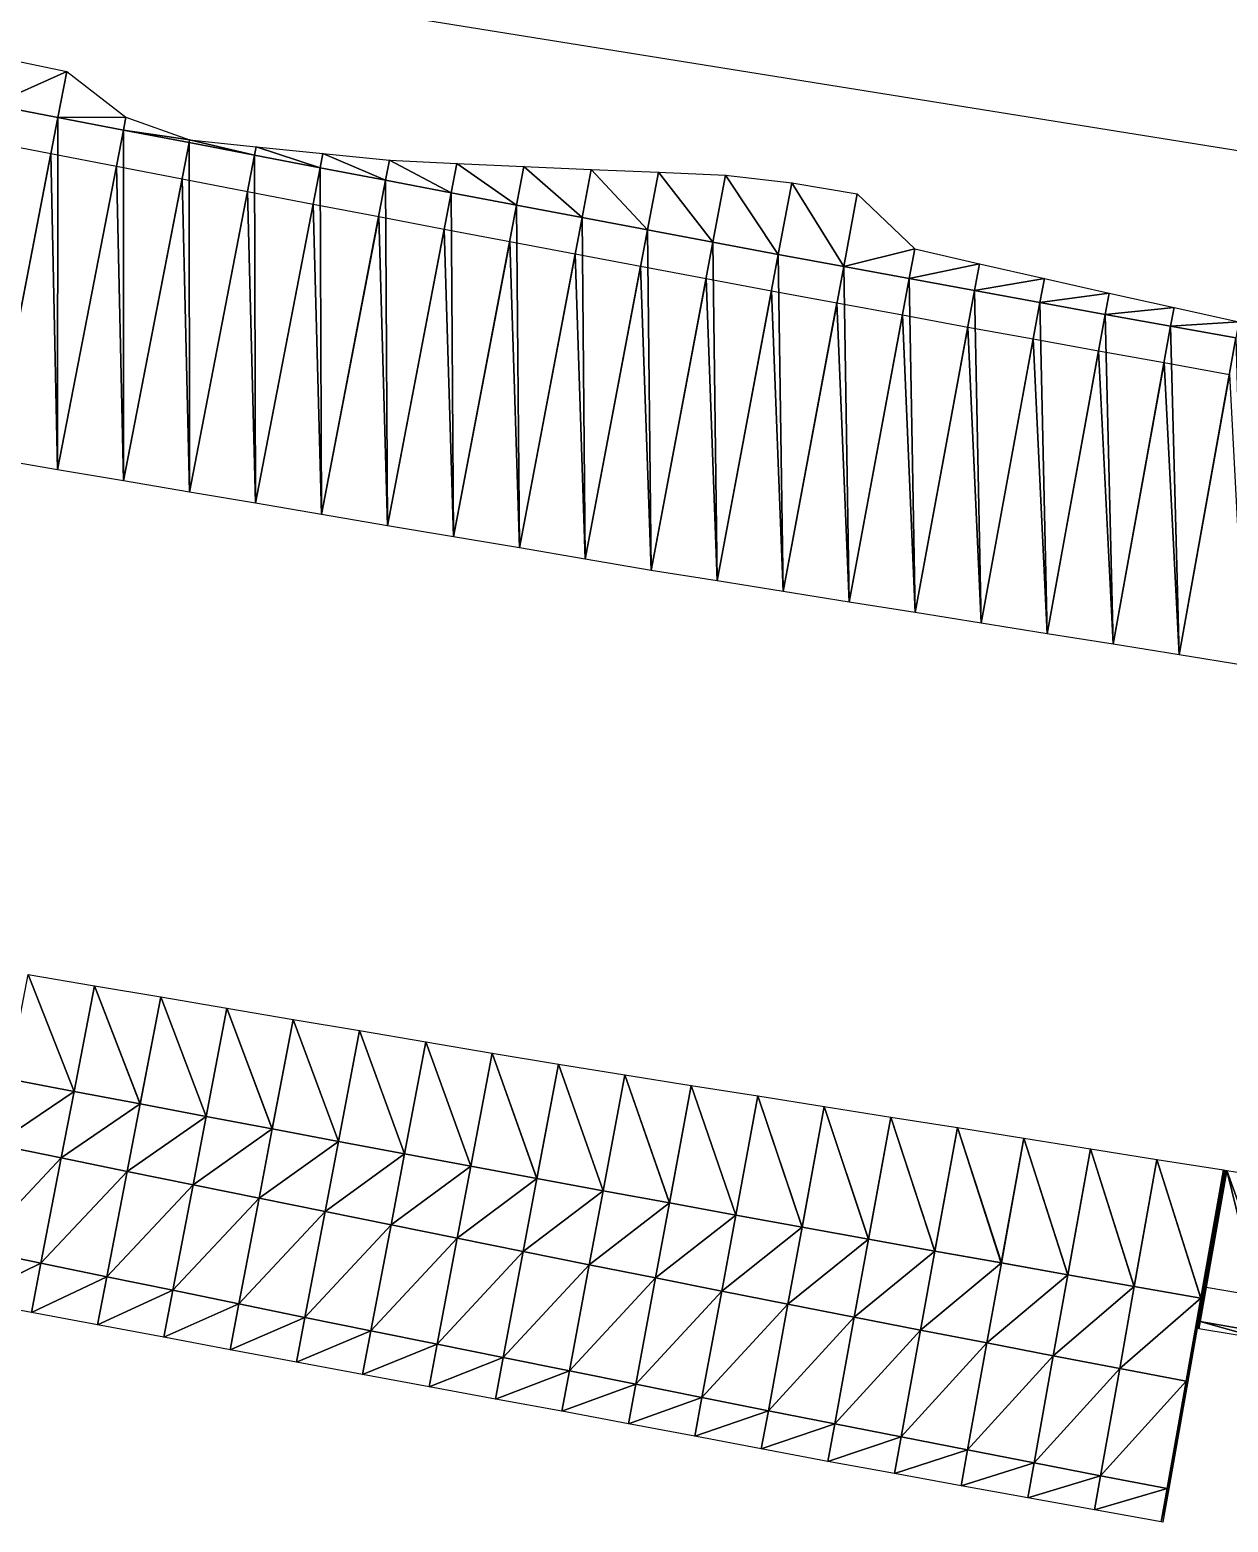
# Model space of a CAD drawing. Header units: metres. Extents: x 1882598 to 1885460, y 3171405 to 3171756.
# Drawn here: x 1884411.74 to 1884429.63, y 3171527.08 to 3171549.37 of the extents above; entities that cross this region are included whole.
import ezdxf

# ---------------------------------------------------------------- set-up
doc = ezdxf.new("R2010")
doc.units = ezdxf.units.M
doc.header["$MEASUREMENT"] = 0
doc.layers.add('00DR-R_HTA_Cl A', color=7, linetype='Continuous', true_color=0xcc0000)
doc.layers.add('Triangles surfaces projet', color=7, linetype='Continuous', true_color=0x848484)

msp = doc.modelspace()

# ---------------------------------------------------------------- linework, layer by layer
at = {"layer": '00DR-R_HTA_Cl A'}
msp.add_polyline3d([(1884474.923, 3171538.231, 151.553), (1884466.633, 3171542.768, 150.231), (1884459.923, 3171543.1, 150.188), (1884455.015, 3171543.499, 150.408), (1884305.041, 3171567.617, 149.86), (1884301.965, 3171568.264, 150.033), (1884294.126, 3171571.412, 150.29), (1884284.148, 3171573.469, 150.247), (1884275.049, 3171575.164, 150.223), (1884267.316, 3171576.703, 150.284), (1884261.119, 3171578.138, 150.314), (1884244.06, 3171583.571, 149.844), (1884240.424, 3171584.486, 149.763), (1884232.902, 3171586.519, 149.756), (1884221.492, 3171588.982, 149.993), (1884219.336, 3171587.253, 149.943), (1884211.396, 3171588.405, 150.219), (1884206.944, 3171589.932, 150.611), (1884143.037, 3171606.619, 149.729), (1884142.069, 3171607.454, 149.847), (1884140.625, 3171609.798, 149.801), (1884140.798, 3171610.401, 149.853)], dxfattribs=at)
at = {"layer": 'Triangles surfaces projet'}
for points in [[(1884411.318, 3171548.949, 150.696), (1884412.293, 3171548.741, 150.713), (1884411.181, 3171548.248, 151.173), (1884411.318, 3171548.949, 150.696)], [(1884412.161, 3171548.058, 151.177), (1884411.181, 3171548.248, 151.173), (1884412.293, 3171548.741, 150.713), (1884412.161, 3171548.058, 151.177)], [(1884412.293, 3171548.741, 150.713), (1884413.177, 3171548.063, 151.049), (1884412.161, 3171548.058, 151.177), (1884412.293, 3171548.741, 150.713)], [(1884412.161, 3171548.058, 151.177), (1884411.172, 3171542.962, 151.338), (1884411.181, 3171548.248, 151.173), (1884412.161, 3171548.058, 151.177)], [(1884412.157, 3171542.795, 151.343), (1884411.172, 3171542.962, 151.338), (1884412.161, 3171548.058, 151.177), (1884412.157, 3171542.795, 151.343)], [(1884412.157, 3171542.795, 151.343), (1884412.161, 3171548.058, 151.177), (1884413.14, 3171547.869, 151.181), (1884412.157, 3171542.795, 151.343)], [(1884413.177, 3171548.063, 151.049), (1884413.14, 3171547.869, 151.181), (1884412.161, 3171548.058, 151.177), (1884413.177, 3171548.063, 151.049)], [(1884413.14, 3171547.869, 151.181), (1884413.177, 3171548.063, 151.049), (1884414.126, 3171547.721, 151.158), (1884413.14, 3171547.869, 151.181)], [(1884412.157, 3171542.795, 151.343), (1884413.14, 3171547.869, 151.181), (1884413.142, 3171542.628, 151.347), (1884412.157, 3171542.795, 151.343)], [(1884413.142, 3171542.628, 151.347), (1884413.14, 3171547.869, 151.181), (1884414.119, 3171547.681, 151.186), (1884413.142, 3171542.628, 151.347)], [(1884414.126, 3171547.721, 151.158), (1884414.119, 3171547.681, 151.186), (1884413.14, 3171547.869, 151.181), (1884414.126, 3171547.721, 151.158)], [(1884412.056, 3171547.518, 151.544), (1884411.172, 3171542.962, 151.688), (1884411.076, 3171547.707, 151.539), (1884412.056, 3171547.518, 151.544)], [(1884413.142, 3171542.628, 151.347), (1884414.119, 3171547.681, 151.186), (1884414.127, 3171542.461, 151.352), (1884413.142, 3171542.628, 151.347)], [(1884414.126, 3171547.721, 151.158), (1884415.097, 3171547.493, 151.19), (1884414.119, 3171547.681, 151.186), (1884414.126, 3171547.721, 151.158)], [(1884414.119, 3171547.681, 151.186), (1884415.097, 3171547.493, 151.19), (1884414.127, 3171542.461, 151.352), (1884414.119, 3171547.681, 151.186)], [(1884415.097, 3171547.493, 151.19), (1884414.126, 3171547.721, 151.158), (1884415.122, 3171547.619, 151.104), (1884415.097, 3171547.493, 151.19)], [(1884415.097, 3171547.493, 151.19), (1884415.122, 3171547.619, 151.104), (1884416.076, 3171547.305, 151.195), (1884415.097, 3171547.493, 151.19)], [(1884416.076, 3171547.305, 151.195), (1884415.122, 3171547.619, 151.104), (1884416.116, 3171547.517, 151.05), (1884416.076, 3171547.305, 151.195)], [(1884412.056, 3171547.518, 151.544), (1884412.157, 3171542.795, 151.693), (1884411.172, 3171542.962, 151.688), (1884412.056, 3171547.518, 151.544)], [(1884413.035, 3171547.329, 151.548), (1884412.157, 3171542.795, 151.693), (1884412.056, 3171547.518, 151.544), (1884413.035, 3171547.329, 151.548)], [(1884415.112, 3171542.294, 151.357), (1884414.127, 3171542.461, 151.352), (1884415.097, 3171547.493, 151.19), (1884415.112, 3171542.294, 151.357)], [(1884415.097, 3171547.493, 151.19), (1884416.076, 3171547.305, 151.195), (1884415.112, 3171542.294, 151.357), (1884415.097, 3171547.493, 151.19)], [(1884416.116, 3171547.517, 151.05), (1884417.054, 3171547.118, 151.2), (1884416.076, 3171547.305, 151.195), (1884416.116, 3171547.517, 151.05)], [(1884417.054, 3171547.118, 151.2), (1884416.116, 3171547.517, 151.05), (1884417.111, 3171547.417, 150.997), (1884417.054, 3171547.118, 151.2)], [(1884417.054, 3171547.118, 151.2), (1884417.111, 3171547.417, 150.997), (1884418.031, 3171546.932, 151.205), (1884417.054, 3171547.118, 151.2)], [(1884418.115, 3171547.369, 150.908), (1884418.031, 3171546.932, 151.205), (1884417.111, 3171547.417, 150.997), (1884418.115, 3171547.369, 150.908)], [(1884418.031, 3171546.932, 151.205), (1884418.115, 3171547.369, 150.908), (1884419.009, 3171546.747, 151.21), (1884418.031, 3171546.932, 151.205)], [(1884418.115, 3171547.369, 150.908), (1884419.119, 3171547.325, 150.816), (1884419.009, 3171546.747, 151.21), (1884418.115, 3171547.369, 150.908)], [(1884413.035, 3171547.329, 151.548), (1884413.142, 3171542.628, 151.697), (1884412.157, 3171542.795, 151.693), (1884413.035, 3171547.329, 151.548)], [(1884414.014, 3171547.14, 151.553), (1884413.142, 3171542.628, 151.697), (1884413.035, 3171547.329, 151.548), (1884414.014, 3171547.14, 151.553)], [(1884413.142, 3171542.628, 151.697), (1884414.014, 3171547.14, 151.553), (1884414.127, 3171542.461, 151.702), (1884413.142, 3171542.628, 151.697)], [(1884414.993, 3171546.952, 151.558), (1884414.127, 3171542.461, 151.702), (1884414.014, 3171547.14, 151.553), (1884414.993, 3171546.952, 151.558)], [(1884415.112, 3171542.294, 151.357), (1884416.076, 3171547.305, 151.195), (1884416.097, 3171542.127, 151.362), (1884415.112, 3171542.294, 151.357)], [(1884416.097, 3171542.127, 151.362), (1884416.076, 3171547.305, 151.195), (1884417.054, 3171547.118, 151.2), (1884416.097, 3171542.127, 151.362)], [(1884417.054, 3171547.118, 151.2), (1884417.082, 3171541.96, 151.368), (1884416.097, 3171542.127, 151.362), (1884417.054, 3171547.118, 151.2)], [(1884417.082, 3171541.96, 151.368), (1884417.054, 3171547.118, 151.2), (1884418.031, 3171546.932, 151.205), (1884417.082, 3171541.96, 151.368)], [(1884419.986, 3171546.562, 151.215), (1884419.009, 3171546.747, 151.21), (1884419.119, 3171547.325, 150.816), (1884419.986, 3171546.562, 151.215)], [(1884419.986, 3171546.562, 151.215), (1884419.119, 3171547.325, 150.816), (1884420.123, 3171547.282, 150.725), (1884419.986, 3171546.562, 151.215)], [(1884419.986, 3171546.562, 151.215), (1884420.123, 3171547.282, 150.725), (1884420.964, 3171546.378, 151.22), (1884419.986, 3171546.562, 151.215)], [(1884420.964, 3171546.378, 151.22), (1884420.123, 3171547.282, 150.725), (1884421.126, 3171547.239, 150.635), (1884420.964, 3171546.378, 151.22)], [(1884421.941, 3171546.195, 151.225), (1884420.964, 3171546.378, 151.22), (1884421.126, 3171547.239, 150.635), (1884421.941, 3171546.195, 151.225)], [(1884421.941, 3171546.195, 151.225), (1884421.126, 3171547.239, 150.635), (1884422.129, 3171547.197, 150.545), (1884421.941, 3171546.195, 151.225)], [(1884421.941, 3171546.195, 151.225), (1884422.129, 3171547.197, 150.545), (1884422.917, 3171546.012, 151.23), (1884421.941, 3171546.195, 151.225)], [(1884422.129, 3171547.197, 150.545), (1884423.117, 3171547.08, 150.505), (1884422.917, 3171546.012, 151.23), (1884422.129, 3171547.197, 150.545)], [(1884415.112, 3171542.294, 151.707), (1884414.127, 3171542.461, 151.702), (1884414.993, 3171546.952, 151.558), (1884415.112, 3171542.294, 151.707)], [(1884415.971, 3171546.764, 151.563), (1884415.112, 3171542.294, 151.707), (1884414.993, 3171546.952, 151.558), (1884415.971, 3171546.764, 151.563)], [(1884417.082, 3171541.96, 151.368), (1884418.031, 3171546.932, 151.205), (1884418.067, 3171541.794, 151.373), (1884417.082, 3171541.96, 151.368)], [(1884418.031, 3171546.932, 151.205), (1884419.009, 3171546.747, 151.21), (1884418.067, 3171541.794, 151.373), (1884418.031, 3171546.932, 151.205)], [(1884423.894, 3171545.831, 151.236), (1884422.917, 3171546.012, 151.23), (1884423.117, 3171547.08, 150.505), (1884423.894, 3171545.831, 151.236)], [(1884423.894, 3171545.831, 151.236), (1884423.117, 3171547.08, 150.505), (1884424.095, 3171546.914, 150.501), (1884423.894, 3171545.831, 151.236)], [(1884424.953, 3171546.095, 150.939), (1884423.894, 3171545.831, 151.236), (1884424.095, 3171546.914, 150.501), (1884424.953, 3171546.095, 150.939)], [(1884415.971, 3171546.764, 151.563), (1884416.097, 3171542.127, 151.712), (1884415.112, 3171542.294, 151.707), (1884415.971, 3171546.764, 151.563)], [(1884416.95, 3171546.577, 151.567), (1884416.097, 3171542.127, 151.712), (1884415.971, 3171546.764, 151.563), (1884416.95, 3171546.577, 151.567)], [(1884418.067, 3171541.794, 151.373), (1884419.009, 3171546.747, 151.21), (1884419.051, 3171541.627, 151.378), (1884418.067, 3171541.794, 151.373)], [(1884419.051, 3171541.627, 151.378), (1884419.009, 3171546.747, 151.21), (1884419.986, 3171546.562, 151.215), (1884419.051, 3171541.627, 151.378)], [(1884416.097, 3171542.127, 151.712), (1884416.95, 3171546.577, 151.567), (1884417.082, 3171541.96, 151.718), (1884416.097, 3171542.127, 151.712)], [(1884417.928, 3171546.39, 151.572), (1884417.082, 3171541.96, 151.718), (1884416.95, 3171546.577, 151.567), (1884417.928, 3171546.39, 151.572)], [(1884419.051, 3171541.627, 151.378), (1884419.986, 3171546.562, 151.215), (1884420.035, 3171541.46, 151.384), (1884419.051, 3171541.627, 151.378)], [(1884420.035, 3171541.46, 151.384), (1884419.986, 3171546.562, 151.215), (1884420.964, 3171546.378, 151.22), (1884420.035, 3171541.46, 151.384)], [(1884418.067, 3171541.794, 151.723), (1884417.082, 3171541.96, 151.718), (1884417.928, 3171546.39, 151.572), (1884418.067, 3171541.794, 151.723)], [(1884418.906, 3171546.204, 151.578), (1884418.067, 3171541.794, 151.723), (1884417.928, 3171546.39, 151.572), (1884418.906, 3171546.204, 151.578)], [(1884420.964, 3171546.378, 151.22), (1884421.02, 3171541.293, 151.39), (1884420.035, 3171541.46, 151.384), (1884420.964, 3171546.378, 151.22)], [(1884421.02, 3171541.293, 151.39), (1884420.964, 3171546.378, 151.22), (1884421.941, 3171546.195, 151.225), (1884421.02, 3171541.293, 151.39)], [(1884418.906, 3171546.204, 151.578), (1884419.051, 3171541.627, 151.728), (1884418.067, 3171541.794, 151.723), (1884418.906, 3171546.204, 151.578)], [(1884419.884, 3171546.019, 151.583), (1884419.051, 3171541.627, 151.728), (1884418.906, 3171546.204, 151.578), (1884419.884, 3171546.019, 151.583)], [(1884419.884, 3171546.019, 151.583), (1884420.035, 3171541.46, 151.734), (1884419.051, 3171541.627, 151.728), (1884419.884, 3171546.019, 151.583)], [(1884420.861, 3171545.835, 151.588), (1884420.035, 3171541.46, 151.734), (1884419.884, 3171546.019, 151.583), (1884420.861, 3171545.835, 151.588)], [(1884421.02, 3171541.293, 151.39), (1884421.941, 3171546.195, 151.225), (1884422.005, 3171541.135, 151.395), (1884421.02, 3171541.293, 151.39)], [(1884422.917, 3171546.012, 151.23), (1884422.005, 3171541.135, 151.395), (1884421.941, 3171546.195, 151.225), (1884422.917, 3171546.012, 151.23)], [(1884422.991, 3171540.977, 151.401), (1884422.005, 3171541.135, 151.395), (1884422.917, 3171546.012, 151.23), (1884422.991, 3171540.977, 151.401)], [(1884422.991, 3171540.977, 151.401), (1884422.917, 3171546.012, 151.23), (1884423.894, 3171545.831, 151.236), (1884422.991, 3171540.977, 151.401)], [(1884424.953, 3171546.095, 150.939), (1884424.87, 3171545.651, 151.241), (1884423.894, 3171545.831, 151.236), (1884424.953, 3171546.095, 150.939)], [(1884424.87, 3171545.651, 151.241), (1884424.953, 3171546.095, 150.939), (1884425.921, 3171545.873, 150.974), (1884424.87, 3171545.651, 151.241)], [(1884421.02, 3171541.293, 151.74), (1884420.035, 3171541.46, 151.734), (1884420.861, 3171545.835, 151.588), (1884421.02, 3171541.293, 151.74)], [(1884421.839, 3171545.652, 151.593), (1884421.02, 3171541.293, 151.74), (1884420.861, 3171545.835, 151.588), (1884421.839, 3171545.652, 151.593)], [(1884422.991, 3171540.977, 151.401), (1884423.894, 3171545.831, 151.236), (1884423.976, 3171540.819, 151.406), (1884422.991, 3171540.977, 151.401)], [(1884423.976, 3171540.819, 151.406), (1884423.894, 3171545.831, 151.236), (1884424.87, 3171545.651, 151.241), (1884423.976, 3171540.819, 151.406)], [(1884424.87, 3171545.651, 151.241), (1884425.921, 3171545.873, 150.974), (1884425.847, 3171545.471, 151.247), (1884424.87, 3171545.651, 151.241)], [(1884425.847, 3171545.471, 151.247), (1884425.921, 3171545.873, 150.974), (1884426.889, 3171545.653, 151.008), (1884425.847, 3171545.471, 151.247)], [(1884421.02, 3171541.293, 151.74), (1884421.839, 3171545.652, 151.593), (1884422.005, 3171541.135, 151.745), (1884421.02, 3171541.293, 151.74)], [(1884422.816, 3171545.469, 151.599), (1884422.005, 3171541.135, 151.745), (1884421.839, 3171545.652, 151.593), (1884422.816, 3171545.469, 151.599)], [(1884424.87, 3171545.651, 151.241), (1884424.961, 3171540.662, 151.412), (1884423.976, 3171540.819, 151.406), (1884424.87, 3171545.651, 151.241)], [(1884425.847, 3171545.471, 151.247), (1884424.961, 3171540.662, 151.412), (1884424.87, 3171545.651, 151.241), (1884425.847, 3171545.471, 151.247)], [(1884426.889, 3171545.653, 151.008), (1884426.823, 3171545.293, 151.252), (1884425.847, 3171545.471, 151.247), (1884426.889, 3171545.653, 151.008)], [(1884426.823, 3171545.293, 151.252), (1884426.889, 3171545.653, 151.008), (1884427.857, 3171545.435, 151.041), (1884426.823, 3171545.293, 151.252)], [(1884422.816, 3171545.469, 151.599), (1884422.991, 3171540.977, 151.751), (1884422.005, 3171541.135, 151.745), (1884422.816, 3171545.469, 151.599)], [(1884423.793, 3171545.288, 151.604), (1884422.991, 3171540.977, 151.751), (1884422.816, 3171545.469, 151.599), (1884423.793, 3171545.288, 151.604)], [(1884424.961, 3171540.662, 151.412), (1884425.847, 3171545.471, 151.247), (1884425.947, 3171540.504, 151.418), (1884424.961, 3171540.662, 151.412)], [(1884425.947, 3171540.504, 151.418), (1884425.847, 3171545.471, 151.247), (1884426.823, 3171545.293, 151.252), (1884425.947, 3171540.504, 151.418)], [(1884426.823, 3171545.293, 151.252), (1884427.857, 3171545.435, 151.041), (1884427.799, 3171545.116, 151.258), (1884426.823, 3171545.293, 151.252)], [(1884428.825, 3171545.219, 151.074), (1884427.799, 3171545.116, 151.258), (1884427.857, 3171545.435, 151.041), (1884428.825, 3171545.219, 151.074)], [(1884423.976, 3171540.819, 151.756), (1884422.991, 3171540.977, 151.751), (1884423.793, 3171545.288, 151.604), (1884423.976, 3171540.819, 151.756)], [(1884424.77, 3171545.107, 151.61), (1884423.976, 3171540.819, 151.756), (1884423.793, 3171545.288, 151.604), (1884424.77, 3171545.107, 151.61)], [(1884425.947, 3171540.504, 151.418), (1884426.823, 3171545.293, 151.252), (1884426.931, 3171540.346, 151.424), (1884425.947, 3171540.504, 151.418)], [(1884426.823, 3171545.293, 151.252), (1884427.799, 3171545.116, 151.258), (1884426.931, 3171540.346, 151.424), (1884426.823, 3171545.293, 151.252)], [(1884427.799, 3171545.116, 151.258), (1884427.916, 3171540.189, 151.43), (1884426.931, 3171540.346, 151.424), (1884427.799, 3171545.116, 151.258)], [(1884427.799, 3171545.116, 151.258), (1884428.825, 3171545.219, 151.074), (1884428.775, 3171544.94, 151.264), (1884427.799, 3171545.116, 151.258)], [(1884428.775, 3171544.94, 151.264), (1884427.916, 3171540.189, 151.43), (1884427.799, 3171545.116, 151.258), (1884428.775, 3171544.94, 151.264)], [(1884428.825, 3171545.219, 151.074), (1884429.793, 3171545.005, 151.107), (1884428.775, 3171544.94, 151.264), (1884428.825, 3171545.219, 151.074)], [(1884424.77, 3171545.107, 151.61), (1884424.961, 3171540.662, 151.762), (1884423.976, 3171540.819, 151.756), (1884424.77, 3171545.107, 151.61)], [(1884425.747, 3171544.927, 151.615), (1884424.961, 3171540.662, 151.762), (1884424.77, 3171545.107, 151.61), (1884425.747, 3171544.927, 151.615)], [(1884424.961, 3171540.662, 151.762), (1884425.747, 3171544.927, 151.615), (1884425.947, 3171540.504, 151.768), (1884424.961, 3171540.662, 151.762)], [(1884426.723, 3171544.749, 151.621), (1884425.947, 3171540.504, 151.768), (1884425.747, 3171544.927, 151.615), (1884426.723, 3171544.749, 151.621)], [(1884428.901, 3171540.031, 151.436), (1884427.916, 3171540.189, 151.43), (1884428.775, 3171544.94, 151.264), (1884428.901, 3171540.031, 151.436)], [(1884428.775, 3171544.94, 151.264), (1884429.793, 3171545.005, 151.107), (1884429.75, 3171544.765, 151.27), (1884428.775, 3171544.94, 151.264)], [(1884429.75, 3171544.765, 151.27), (1884428.901, 3171540.031, 151.436), (1884428.775, 3171544.94, 151.264), (1884429.75, 3171544.765, 151.27)], [(1884426.723, 3171544.749, 151.621), (1884426.931, 3171540.346, 151.774), (1884425.947, 3171540.504, 151.768), (1884426.723, 3171544.749, 151.621)], [(1884427.7, 3171544.571, 151.627), (1884426.931, 3171540.346, 151.774), (1884426.723, 3171544.749, 151.621), (1884427.7, 3171544.571, 151.627)], [(1884429.885, 3171539.874, 151.443), (1884428.901, 3171540.031, 151.436), (1884429.75, 3171544.765, 151.27), (1884429.885, 3171539.874, 151.443)], [(1884427.7, 3171544.571, 151.627), (1884427.916, 3171540.189, 151.78), (1884426.931, 3171540.346, 151.774), (1884427.7, 3171544.571, 151.627)], [(1884428.676, 3171544.395, 151.633), (1884427.916, 3171540.189, 151.78), (1884427.7, 3171544.571, 151.627), (1884428.676, 3171544.395, 151.633)], [(1884427.916, 3171540.189, 151.78), (1884428.676, 3171544.395, 151.633), (1884428.901, 3171540.031, 151.786), (1884427.916, 3171540.189, 151.78)], [(1884429.652, 3171544.22, 151.639), (1884428.901, 3171540.031, 151.786), (1884428.676, 3171544.395, 151.633), (1884429.652, 3171544.22, 151.639)], [(1884429.885, 3171539.874, 151.793), (1884428.901, 3171540.031, 151.786), (1884429.652, 3171544.22, 151.639), (1884429.885, 3171539.874, 151.793)], [(1884412.402, 3171533.509, 151.811), (1884411.416, 3171533.697, 151.8), (1884411.718, 3171535.257, 151.804), (1884412.402, 3171533.509, 151.811)], [(1884412.402, 3171533.51, 151.461), (1884411.417, 3171533.698, 151.45), (1884411.718, 3171535.257, 151.454), (1884412.402, 3171533.51, 151.461)], [(1884412.402, 3171533.51, 151.461), (1884411.718, 3171535.257, 151.454), (1884412.707, 3171535.089, 151.464), (1884412.402, 3171533.51, 151.461)], [(1884412.707, 3171535.089, 151.814), (1884412.402, 3171533.509, 151.811), (1884411.718, 3171535.257, 151.804), (1884412.707, 3171535.089, 151.814)], [(1884412.402, 3171533.51, 151.461), (1884412.707, 3171535.089, 151.464), (1884413.388, 3171533.323, 151.472), (1884412.402, 3171533.51, 151.461)], [(1884412.707, 3171535.089, 151.814), (1884413.388, 3171533.322, 151.822), (1884412.402, 3171533.509, 151.811), (1884412.707, 3171535.089, 151.814)], [(1884412.707, 3171535.089, 151.464), (1884413.695, 3171534.922, 151.474), (1884413.388, 3171533.323, 151.472), (1884412.707, 3171535.089, 151.464)], [(1884413.695, 3171534.922, 151.824), (1884413.388, 3171533.322, 151.822), (1884412.707, 3171535.089, 151.814), (1884413.695, 3171534.922, 151.824)], [(1884414.375, 3171533.136, 151.483), (1884413.388, 3171533.323, 151.472), (1884413.695, 3171534.922, 151.474), (1884414.375, 3171533.136, 151.483)], [(1884414.374, 3171533.134, 151.833), (1884413.388, 3171533.322, 151.822), (1884413.695, 3171534.922, 151.824), (1884414.374, 3171533.134, 151.833)], [(1884414.375, 3171533.136, 151.483), (1884413.695, 3171534.922, 151.474), (1884414.685, 3171534.754, 151.484), (1884414.375, 3171533.136, 151.483)], [(1884414.685, 3171534.754, 151.834), (1884414.374, 3171533.134, 151.833), (1884413.695, 3171534.922, 151.824), (1884414.685, 3171534.754, 151.834)], [(1884415.361, 3171532.948, 151.844), (1884414.374, 3171533.134, 151.833), (1884414.685, 3171534.754, 151.834), (1884415.361, 3171532.948, 151.844)], [(1884414.375, 3171533.136, 151.483), (1884414.685, 3171534.754, 151.484), (1884415.361, 3171532.95, 151.494), (1884414.375, 3171533.136, 151.483)], [(1884415.361, 3171532.95, 151.494), (1884414.685, 3171534.754, 151.484), (1884415.674, 3171534.586, 151.494), (1884415.361, 3171532.95, 151.494)], [(1884415.674, 3171534.586, 151.844), (1884415.361, 3171532.948, 151.844), (1884414.685, 3171534.754, 151.834), (1884415.674, 3171534.586, 151.844)], [(1884415.361, 3171532.95, 151.494), (1884415.674, 3171534.586, 151.494), (1884416.349, 3171532.764, 151.505), (1884415.361, 3171532.95, 151.494)], [(1884416.348, 3171532.762, 151.855), (1884415.361, 3171532.948, 151.844), (1884415.674, 3171534.586, 151.844), (1884416.348, 3171532.762, 151.855)], [(1884416.663, 3171534.418, 151.504), (1884416.349, 3171532.764, 151.505), (1884415.674, 3171534.586, 151.494), (1884416.663, 3171534.418, 151.504)], [(1884416.663, 3171534.418, 151.854), (1884416.348, 3171532.762, 151.855), (1884415.674, 3171534.586, 151.844), (1884416.663, 3171534.418, 151.854)], [(1884417.336, 3171532.576, 151.867), (1884416.348, 3171532.762, 151.855), (1884416.663, 3171534.418, 151.854), (1884417.336, 3171532.576, 151.867)], [(1884417.336, 3171532.579, 151.517), (1884416.349, 3171532.764, 151.505), (1884416.663, 3171534.418, 151.504), (1884417.336, 3171532.579, 151.517)], [(1884417.653, 3171534.251, 151.514), (1884417.336, 3171532.579, 151.517), (1884416.663, 3171534.418, 151.504), (1884417.653, 3171534.251, 151.514)], [(1884417.653, 3171534.251, 151.864), (1884417.336, 3171532.576, 151.867), (1884416.663, 3171534.418, 151.854), (1884417.653, 3171534.251, 151.864)], [(1884417.336, 3171532.579, 151.517), (1884417.653, 3171534.251, 151.514), (1884418.324, 3171532.394, 151.528), (1884417.336, 3171532.579, 151.517)], [(1884418.324, 3171532.392, 151.878), (1884417.336, 3171532.576, 151.867), (1884417.653, 3171534.251, 151.864), (1884418.324, 3171532.392, 151.878)], [(1884417.653, 3171534.251, 151.514), (1884418.643, 3171534.083, 151.524), (1884418.324, 3171532.394, 151.528), (1884417.653, 3171534.251, 151.514)], [(1884418.643, 3171534.083, 151.874), (1884418.324, 3171532.392, 151.878), (1884417.653, 3171534.251, 151.864), (1884418.643, 3171534.083, 151.874)], [(1884419.313, 3171532.21, 151.54), (1884418.324, 3171532.394, 151.528), (1884418.643, 3171534.083, 151.524), (1884419.313, 3171532.21, 151.54)], [(1884419.313, 3171532.207, 151.89), (1884418.324, 3171532.392, 151.878), (1884418.643, 3171534.083, 151.874), (1884419.313, 3171532.207, 151.89)], [(1884419.313, 3171532.21, 151.54), (1884418.643, 3171534.083, 151.524), (1884419.634, 3171533.916, 151.534), (1884419.313, 3171532.21, 151.54)], [(1884419.634, 3171533.916, 151.884), (1884419.313, 3171532.207, 151.89), (1884418.643, 3171534.083, 151.874), (1884419.634, 3171533.916, 151.884)], [(1884419.634, 3171533.916, 151.534), (1884420.302, 3171532.027, 151.551), (1884419.313, 3171532.21, 151.54), (1884419.634, 3171533.916, 151.534)], [(1884420.302, 3171532.024, 151.901), (1884419.313, 3171532.207, 151.89), (1884419.634, 3171533.916, 151.884), (1884420.302, 3171532.024, 151.901)], [(1884420.626, 3171533.759, 151.545), (1884420.302, 3171532.027, 151.551), (1884419.634, 3171533.916, 151.534), (1884420.626, 3171533.759, 151.545)], [(1884420.626, 3171533.759, 151.895), (1884420.302, 3171532.024, 151.901), (1884419.634, 3171533.916, 151.884), (1884420.626, 3171533.759, 151.895)], [(1884421.292, 3171531.845, 151.563), (1884420.302, 3171532.027, 151.551), (1884420.626, 3171533.759, 151.545), (1884421.292, 3171531.845, 151.563)], [(1884421.291, 3171531.842, 151.913), (1884420.302, 3171532.024, 151.901), (1884420.626, 3171533.759, 151.895), (1884421.291, 3171531.842, 151.913)], [(1884421.292, 3171531.845, 151.563), (1884420.626, 3171533.759, 151.545), (1884421.618, 3171533.601, 151.555), (1884421.292, 3171531.845, 151.563)], [(1884421.618, 3171533.601, 151.905), (1884421.291, 3171531.842, 151.913), (1884420.626, 3171533.759, 151.895), (1884421.618, 3171533.601, 151.905)], [(1884412.402, 3171533.51, 151.461), (1884411.227, 3171532.719, 150.453), (1884411.417, 3171533.698, 151.45), (1884412.402, 3171533.51, 151.461)], [(1884422.281, 3171531.66, 151.925), (1884421.291, 3171531.842, 151.913), (1884421.618, 3171533.601, 151.905), (1884422.281, 3171531.66, 151.925)], [(1884421.292, 3171531.845, 151.563), (1884421.618, 3171533.601, 151.555), (1884422.282, 3171531.664, 151.574), (1884421.292, 3171531.845, 151.563)], [(1884421.618, 3171533.601, 151.555), (1884422.611, 3171533.443, 151.565), (1884422.282, 3171531.664, 151.574), (1884421.618, 3171533.601, 151.555)], [(1884422.611, 3171533.443, 151.915), (1884422.281, 3171531.66, 151.925), (1884421.618, 3171533.601, 151.905), (1884422.611, 3171533.443, 151.915)], [(1884411.227, 3171532.719, 150.453), (1884412.402, 3171533.51, 151.461), (1884412.211, 3171532.517, 150.45), (1884411.227, 3171532.719, 150.453)], [(1884412.211, 3171532.517, 150.45), (1884412.402, 3171533.51, 151.461), (1884413.388, 3171533.323, 151.472), (1884412.211, 3171532.517, 150.45)], [(1884412.211, 3171532.517, 150.45), (1884413.388, 3171533.323, 151.472), (1884413.195, 3171532.316, 150.447), (1884412.211, 3171532.517, 150.45)], [(1884414.375, 3171533.136, 151.483), (1884413.195, 3171532.316, 150.447), (1884413.388, 3171533.323, 151.472), (1884414.375, 3171533.136, 151.483)], [(1884423.272, 3171531.479, 151.936), (1884422.281, 3171531.66, 151.925), (1884422.611, 3171533.443, 151.915), (1884423.272, 3171531.479, 151.936)], [(1884422.611, 3171533.443, 151.565), (1884423.272, 3171531.483, 151.586), (1884422.282, 3171531.664, 151.574), (1884422.611, 3171533.443, 151.565)], [(1884423.272, 3171531.483, 151.586), (1884422.611, 3171533.443, 151.565), (1884423.604, 3171533.285, 151.576), (1884423.272, 3171531.483, 151.586)], [(1884423.604, 3171533.285, 151.926), (1884423.272, 3171531.479, 151.936), (1884422.611, 3171533.443, 151.915), (1884423.604, 3171533.285, 151.926)], [(1884414.179, 3171532.116, 150.444), (1884413.195, 3171532.316, 150.447), (1884414.375, 3171533.136, 151.483), (1884414.179, 3171532.116, 150.444)], [(1884414.375, 3171533.136, 151.483), (1884415.361, 3171532.95, 151.494), (1884414.179, 3171532.116, 150.444), (1884414.375, 3171533.136, 151.483)], [(1884424.263, 3171531.304, 151.598), (1884423.272, 3171531.483, 151.586), (1884423.604, 3171533.285, 151.576), (1884424.263, 3171531.304, 151.598)], [(1884424.263, 3171531.3, 151.948), (1884423.272, 3171531.479, 151.936), (1884423.604, 3171533.285, 151.926), (1884424.263, 3171531.3, 151.948)], [(1884424.597, 3171533.127, 151.586), (1884424.263, 3171531.304, 151.598), (1884423.604, 3171533.285, 151.576), (1884424.597, 3171533.127, 151.586)], [(1884424.597, 3171533.127, 151.936), (1884424.263, 3171531.3, 151.948), (1884423.604, 3171533.285, 151.926), (1884424.597, 3171533.127, 151.936)], [(1884424.263, 3171531.304, 151.598), (1884424.597, 3171533.127, 151.586), (1884425.255, 3171531.125, 151.61), (1884424.263, 3171531.304, 151.598)], [(1884425.254, 3171531.121, 151.96), (1884424.263, 3171531.3, 151.948), (1884424.597, 3171533.127, 151.936), (1884425.254, 3171531.121, 151.96)], [(1884424.597, 3171533.127, 151.586), (1884425.59, 3171532.969, 151.597), (1884425.255, 3171531.125, 151.61), (1884424.597, 3171533.127, 151.586)], [(1884425.59, 3171532.969, 151.947), (1884425.254, 3171531.121, 151.96), (1884424.597, 3171533.127, 151.936), (1884425.59, 3171532.969, 151.947)], [(1884414.179, 3171532.116, 150.444), (1884415.361, 3171532.95, 151.494), (1884415.164, 3171531.915, 150.441), (1884414.179, 3171532.116, 150.444)], [(1884415.361, 3171532.95, 151.494), (1884416.349, 3171532.764, 151.505), (1884415.164, 3171531.915, 150.441), (1884415.361, 3171532.95, 151.494)], [(1884426.246, 3171530.943, 151.972), (1884425.254, 3171531.121, 151.96), (1884425.59, 3171532.969, 151.947), (1884426.246, 3171530.943, 151.972)], [(1884426.247, 3171530.948, 151.622), (1884425.255, 3171531.125, 151.61), (1884425.59, 3171532.969, 151.597), (1884426.247, 3171530.948, 151.622)], [(1884426.247, 3171530.948, 151.622), (1884425.59, 3171532.969, 151.597), (1884426.583, 3171532.811, 151.607), (1884426.247, 3171530.948, 151.622)], [(1884426.583, 3171532.811, 151.957), (1884426.246, 3171530.943, 151.972), (1884425.59, 3171532.969, 151.947), (1884426.583, 3171532.811, 151.957)], [(1884410.924, 3171531.149, 150.453), (1884411.227, 3171532.719, 150.453), (1884412.211, 3171532.517, 150.45), (1884410.924, 3171531.149, 150.453)], [(1884415.164, 3171531.915, 150.441), (1884416.349, 3171532.764, 151.505), (1884416.149, 3171531.715, 150.438), (1884415.164, 3171531.915, 150.441)], [(1884416.149, 3171531.715, 150.438), (1884416.349, 3171532.764, 151.505), (1884417.336, 3171532.579, 151.517), (1884416.149, 3171531.715, 150.438)], [(1884427.239, 3171530.767, 151.985), (1884426.246, 3171530.943, 151.972), (1884426.583, 3171532.811, 151.957), (1884427.239, 3171530.767, 151.985)], [(1884426.247, 3171530.948, 151.622), (1884426.583, 3171532.811, 151.607), (1884427.239, 3171530.771, 151.634), (1884426.247, 3171530.948, 151.622)], [(1884427.239, 3171530.771, 151.634), (1884426.583, 3171532.811, 151.607), (1884427.577, 3171532.653, 151.618), (1884427.239, 3171530.771, 151.634)], [(1884427.577, 3171532.653, 151.968), (1884427.239, 3171530.767, 151.985), (1884426.583, 3171532.811, 151.957), (1884427.577, 3171532.653, 151.968)], [(1884427.577, 3171532.653, 151.618), (1884428.232, 3171530.596, 151.647), (1884427.239, 3171530.771, 151.634), (1884427.577, 3171532.653, 151.618)], [(1884428.232, 3171530.591, 151.997), (1884427.239, 3171530.767, 151.985), (1884427.577, 3171532.653, 151.968), (1884428.232, 3171530.591, 151.997)], [(1884428.571, 3171532.495, 151.629), (1884428.232, 3171530.596, 151.647), (1884427.577, 3171532.653, 151.618), (1884428.571, 3171532.495, 151.629)], [(1884428.571, 3171532.495, 151.979), (1884428.232, 3171530.591, 151.997), (1884427.577, 3171532.653, 151.968), (1884428.571, 3171532.495, 151.979)], [(1884410.924, 3171531.149, 150.453), (1884412.211, 3171532.517, 150.45), (1884411.908, 3171530.946, 150.45), (1884410.924, 3171531.149, 150.453)], [(1884411.908, 3171530.946, 150.45), (1884412.211, 3171532.517, 150.45), (1884413.195, 3171532.316, 150.447), (1884411.908, 3171530.946, 150.45)], [(1884417.336, 3171532.579, 151.517), (1884417.135, 3171531.516, 150.435), (1884416.149, 3171531.715, 150.438), (1884417.336, 3171532.579, 151.517)], [(1884418.324, 3171532.394, 151.528), (1884417.135, 3171531.516, 150.435), (1884417.336, 3171532.579, 151.517), (1884418.324, 3171532.394, 151.528)], [(1884428.232, 3171530.596, 151.647), (1884428.571, 3171532.495, 151.629), (1884429.226, 3171530.422, 151.659), (1884428.232, 3171530.596, 151.647)], [(1884428.571, 3171532.495, 151.979), (1884429.225, 3171530.417, 152.009), (1884428.232, 3171530.591, 151.997), (1884428.571, 3171532.495, 151.979)], [(1884428.571, 3171532.495, 151.629), (1884429.565, 3171532.337, 151.64), (1884429.226, 3171530.422, 151.659), (1884428.571, 3171532.495, 151.629)], [(1884429.565, 3171532.337, 151.99), (1884429.225, 3171530.417, 152.009), (1884428.571, 3171532.495, 151.979), (1884429.565, 3171532.337, 151.99)], [(1884411.908, 3171530.946, 150.45), (1884413.195, 3171532.316, 150.447), (1884412.892, 3171530.743, 150.447), (1884411.908, 3171530.946, 150.45)], [(1884413.195, 3171532.316, 150.447), (1884414.179, 3171532.116, 150.444), (1884412.892, 3171530.743, 150.447), (1884413.195, 3171532.316, 150.447)], [(1884418.121, 3171531.317, 150.432), (1884417.135, 3171531.516, 150.435), (1884418.324, 3171532.394, 151.528), (1884418.121, 3171531.317, 150.432)], [(1884419.313, 3171532.21, 151.54), (1884418.121, 3171531.317, 150.432), (1884418.324, 3171532.394, 151.528), (1884419.313, 3171532.21, 151.54)], [(1884419.108, 3171531.119, 150.429), (1884418.121, 3171531.317, 150.432), (1884419.313, 3171532.21, 151.54), (1884419.108, 3171531.119, 150.429)], [(1884419.108, 3171531.119, 150.429), (1884419.313, 3171532.21, 151.54), (1884420.302, 3171532.027, 151.551), (1884419.108, 3171531.119, 150.429)], [(1884429.614, 3171532.329, 151.64), (1884430.21, 3171529.901, 151.676), (1884429.216, 3171530.074, 151.663), (1884429.614, 3171532.329, 151.64)], [(1884429.251, 3171530.418, 151.659), (1884429.614, 3171532.329, 151.64), (1884429.216, 3171530.074, 151.663), (1884429.251, 3171530.418, 151.659)], [(1884429.225, 3171530.417, 152.009), (1884429.565, 3171532.337, 151.99), (1884429.281, 3171530.587, 152.008), (1884429.225, 3171530.417, 152.009)], [(1884429.565, 3171532.337, 151.64), (1884429.251, 3171530.418, 151.659), (1884429.226, 3171530.422, 151.659), (1884429.565, 3171532.337, 151.64)], [(1884429.251, 3171530.418, 151.659), (1884429.565, 3171532.337, 151.64), (1884429.589, 3171532.333, 151.64), (1884429.251, 3171530.418, 151.659)], [(1884429.589, 3171532.333, 151.64), (1884429.614, 3171532.329, 151.64), (1884429.251, 3171530.418, 151.659), (1884429.589, 3171532.333, 151.64)], [(1884429.589, 3171532.333, 151.99), (1884429.281, 3171530.587, 152.008), (1884429.565, 3171532.337, 151.99), (1884429.589, 3171532.333, 151.99)], [(1884429.306, 3171530.583, 152.008), (1884429.281, 3171530.587, 152.008), (1884429.589, 3171532.333, 151.99), (1884429.306, 3171530.583, 152.008)], [(1884429.614, 3171532.329, 151.99), (1884429.306, 3171530.583, 152.008), (1884429.589, 3171532.333, 151.99), (1884429.614, 3171532.329, 151.99)], [(1884430.3, 3171530.41, 152.02), (1884429.306, 3171530.583, 152.008), (1884429.614, 3171532.329, 151.99), (1884430.3, 3171530.41, 152.02)], [(1884430.608, 3171532.171, 151.651), (1884430.21, 3171529.901, 151.676), (1884429.614, 3171532.329, 151.64), (1884430.608, 3171532.171, 151.651)], [(1884430.608, 3171532.171, 152.001), (1884430.3, 3171530.41, 152.02), (1884429.614, 3171532.329, 151.99), (1884430.608, 3171532.171, 152.001)], [(1884412.892, 3171530.743, 150.447), (1884414.179, 3171532.116, 150.444), (1884413.877, 3171530.54, 150.444), (1884412.892, 3171530.743, 150.447)], [(1884413.877, 3171530.54, 150.444), (1884414.179, 3171532.116, 150.444), (1884415.164, 3171531.915, 150.441), (1884413.877, 3171530.54, 150.444)], [(1884420.095, 3171530.922, 150.426), (1884419.108, 3171531.119, 150.429), (1884420.302, 3171532.027, 151.551), (1884420.095, 3171530.922, 150.426)], [(1884420.095, 3171530.922, 150.426), (1884420.302, 3171532.027, 151.551), (1884421.292, 3171531.845, 151.563), (1884420.095, 3171530.922, 150.426)], [(1884414.863, 3171530.338, 150.441), (1884413.877, 3171530.54, 150.444), (1884415.164, 3171531.915, 150.441), (1884414.863, 3171530.338, 150.441)], [(1884414.863, 3171530.338, 150.441), (1884415.164, 3171531.915, 150.441), (1884416.149, 3171531.715, 150.438), (1884414.863, 3171530.338, 150.441)], [(1884420.095, 3171530.922, 150.426), (1884421.292, 3171531.845, 151.563), (1884421.083, 3171530.725, 150.423), (1884420.095, 3171530.922, 150.426)], [(1884421.083, 3171530.725, 150.423), (1884421.292, 3171531.845, 151.563), (1884422.282, 3171531.664, 151.574), (1884421.083, 3171530.725, 150.423)], [(1884414.863, 3171530.338, 150.441), (1884416.149, 3171531.715, 150.438), (1884415.849, 3171530.136, 150.438), (1884414.863, 3171530.338, 150.441)], [(1884415.849, 3171530.136, 150.438), (1884416.149, 3171531.715, 150.438), (1884417.135, 3171531.516, 150.435), (1884415.849, 3171530.136, 150.438)], [(1884417.135, 3171531.516, 150.435), (1884416.835, 3171529.935, 150.435), (1884415.849, 3171530.136, 150.438), (1884417.135, 3171531.516, 150.435)], [(1884417.135, 3171531.516, 150.435), (1884418.121, 3171531.317, 150.432), (1884416.835, 3171529.935, 150.435), (1884417.135, 3171531.516, 150.435)], [(1884422.072, 3171530.529, 150.42), (1884421.083, 3171530.725, 150.423), (1884422.282, 3171531.664, 151.574), (1884422.072, 3171530.529, 150.42)], [(1884423.272, 3171531.483, 151.586), (1884422.072, 3171530.529, 150.42), (1884422.282, 3171531.664, 151.574), (1884423.272, 3171531.483, 151.586)], [(1884418.121, 3171531.317, 150.432), (1884417.822, 3171529.734, 150.432), (1884416.835, 3171529.935, 150.435), (1884418.121, 3171531.317, 150.432)], [(1884417.822, 3171529.734, 150.432), (1884418.121, 3171531.317, 150.432), (1884419.108, 3171531.119, 150.429), (1884417.822, 3171529.734, 150.432)], [(1884422.072, 3171530.529, 150.42), (1884423.272, 3171531.483, 151.586), (1884423.061, 3171530.334, 150.418), (1884422.072, 3171530.529, 150.42)], [(1884423.061, 3171530.334, 150.418), (1884423.272, 3171531.483, 151.586), (1884424.263, 3171531.304, 151.598), (1884423.061, 3171530.334, 150.418)], [(1884423.061, 3171530.334, 150.418), (1884424.263, 3171531.304, 151.598), (1884424.05, 3171530.139, 150.415), (1884423.061, 3171530.334, 150.418)], [(1884424.05, 3171530.139, 150.415), (1884424.263, 3171531.304, 151.598), (1884425.255, 3171531.125, 151.61), (1884424.05, 3171530.139, 150.415)], [(1884410.924, 3171531.149, 150.453), (1884411.908, 3171530.946, 150.45), (1884410.778, 3171530.393, 152.918), (1884410.924, 3171531.149, 150.453)], [(1884419.108, 3171531.119, 150.429), (1884418.81, 3171529.534, 150.429), (1884417.822, 3171529.734, 150.432), (1884419.108, 3171531.119, 150.429)], [(1884418.81, 3171529.534, 150.429), (1884419.108, 3171531.119, 150.429), (1884420.095, 3171530.922, 150.426), (1884418.81, 3171529.534, 150.429)], [(1884425.255, 3171531.125, 151.61), (1884425.04, 3171529.946, 150.412), (1884424.05, 3171530.139, 150.415), (1884425.255, 3171531.125, 151.61)], [(1884426.247, 3171530.948, 151.622), (1884425.04, 3171529.946, 150.412), (1884425.255, 3171531.125, 151.61), (1884426.247, 3171530.948, 151.622)], [(1884411.766, 3171530.209, 152.926), (1884410.778, 3171530.393, 152.918), (1884411.908, 3171530.946, 150.45), (1884411.766, 3171530.209, 152.926)], [(1884411.766, 3171530.209, 152.926), (1884411.908, 3171530.946, 150.45), (1884412.892, 3171530.743, 150.447), (1884411.766, 3171530.209, 152.926)], [(1884419.799, 3171529.335, 150.426), (1884418.81, 3171529.534, 150.429), (1884420.095, 3171530.922, 150.426), (1884419.799, 3171529.335, 150.426)], [(1884421.083, 3171530.725, 150.423), (1884419.799, 3171529.335, 150.426), (1884420.095, 3171530.922, 150.426), (1884421.083, 3171530.725, 150.423)], [(1884425.04, 3171529.946, 150.412), (1884426.247, 3171530.948, 151.622), (1884426.031, 3171529.753, 150.409), (1884425.04, 3171529.946, 150.412)], [(1884426.031, 3171529.753, 150.409), (1884426.247, 3171530.948, 151.622), (1884427.239, 3171530.771, 151.634), (1884426.031, 3171529.753, 150.409)], [(1884412.754, 3171530.024, 152.935), (1884411.766, 3171530.209, 152.926), (1884412.892, 3171530.743, 150.447), (1884412.754, 3171530.024, 152.935)], [(1884413.877, 3171530.54, 150.444), (1884412.754, 3171530.024, 152.935), (1884412.892, 3171530.743, 150.447), (1884413.877, 3171530.54, 150.444)], [(1884419.799, 3171529.335, 150.426), (1884421.083, 3171530.725, 150.423), (1884420.788, 3171529.136, 150.423), (1884419.799, 3171529.335, 150.426)], [(1884420.788, 3171529.136, 150.423), (1884421.083, 3171530.725, 150.423), (1884422.072, 3171530.529, 150.42), (1884420.788, 3171529.136, 150.423)], [(1884427.022, 3171529.562, 150.406), (1884426.031, 3171529.753, 150.409), (1884427.239, 3171530.771, 151.634), (1884427.022, 3171529.562, 150.406)], [(1884427.239, 3171530.771, 151.634), (1884428.232, 3171530.596, 151.647), (1884427.022, 3171529.562, 150.406), (1884427.239, 3171530.771, 151.634)], [(1884413.743, 3171529.839, 152.943), (1884412.754, 3171530.024, 152.935), (1884413.877, 3171530.54, 150.444), (1884413.743, 3171529.839, 152.943)], [(1884413.743, 3171529.839, 152.943), (1884413.877, 3171530.54, 150.444), (1884414.863, 3171530.338, 150.441), (1884413.743, 3171529.839, 152.943)], [(1884422.072, 3171530.529, 150.42), (1884421.777, 3171528.938, 150.42), (1884420.788, 3171529.136, 150.423), (1884422.072, 3171530.529, 150.42)], [(1884421.777, 3171528.938, 150.42), (1884422.072, 3171530.529, 150.42), (1884423.061, 3171530.334, 150.418), (1884421.777, 3171528.938, 150.42)], [(1884428.232, 3171530.596, 151.647), (1884428.014, 3171529.371, 150.403), (1884427.022, 3171529.562, 150.406), (1884428.232, 3171530.596, 151.647)], [(1884429.226, 3171530.422, 151.659), (1884428.014, 3171529.371, 150.403), (1884428.232, 3171530.596, 151.647), (1884429.226, 3171530.422, 151.659)], [(1884429.226, 3171530.422, 151.659), (1884429.007, 3171529.182, 150.4), (1884428.014, 3171529.371, 150.403), (1884429.226, 3171530.422, 151.659)], [(1884429.172, 3171529.969, 151.589), (1884429.007, 3171529.182, 150.4), (1884429.226, 3171530.422, 151.659), (1884429.172, 3171529.969, 151.589)], [(1884429.172, 3171529.969, 151.589), (1884429.226, 3171530.422, 151.659), (1884429.251, 3171530.418, 151.659), (1884429.172, 3171529.969, 151.589)], [(1884429.216, 3171530.074, 151.663), (1884429.172, 3171529.969, 151.589), (1884429.251, 3171530.418, 151.659), (1884429.216, 3171530.074, 151.663)], [(1884429.25, 3171530.412, 152.009), (1884429.225, 3171530.417, 152.009), (1884429.281, 3171530.587, 152.008), (1884429.25, 3171530.412, 152.009)], [(1884413.743, 3171529.839, 152.943), (1884414.863, 3171530.338, 150.441), (1884414.732, 3171529.653, 152.951), (1884413.743, 3171529.839, 152.943)], [(1884414.863, 3171530.338, 150.441), (1884415.849, 3171530.136, 150.438), (1884414.732, 3171529.653, 152.951), (1884414.863, 3171530.338, 150.441)], [(1884421.777, 3171528.938, 150.42), (1884423.061, 3171530.334, 150.418), (1884422.768, 3171528.741, 150.418), (1884421.777, 3171528.938, 150.42)], [(1884422.768, 3171528.741, 150.418), (1884423.061, 3171530.334, 150.418), (1884424.05, 3171530.139, 150.415), (1884422.768, 3171528.741, 150.418)], [(1884415.849, 3171530.136, 150.438), (1884415.721, 3171529.466, 152.959), (1884414.732, 3171529.653, 152.951), (1884415.849, 3171530.136, 150.438)], [(1884415.849, 3171530.136, 150.438), (1884416.835, 3171529.935, 150.435), (1884415.721, 3171529.466, 152.959), (1884415.849, 3171530.136, 150.438)], [(1884422.768, 3171528.741, 150.418), (1884424.05, 3171530.139, 150.415), (1884423.759, 3171528.545, 150.415), (1884422.768, 3171528.741, 150.418)], [(1884424.05, 3171530.139, 150.415), (1884425.04, 3171529.946, 150.412), (1884423.759, 3171528.545, 150.415), (1884424.05, 3171530.139, 150.415)], [(1884429.172, 3171529.969, 151.589), (1884428.748, 3171527.575, 152.699), (1884429.032, 3171529.177, 150.4), (1884429.172, 3171529.969, 151.589)], [(1884429.032, 3171529.177, 150.4), (1884429.007, 3171529.182, 150.4), (1884429.172, 3171529.969, 151.589), (1884429.032, 3171529.177, 150.4)], [(1884429.172, 3171529.969, 151.589), (1884429.216, 3171530.074, 151.663), (1884429.197, 3171529.965, 151.59), (1884429.172, 3171529.969, 151.589)], [(1884430.192, 3171529.798, 151.606), (1884429.197, 3171529.965, 151.59), (1884429.216, 3171530.074, 151.663), (1884430.192, 3171529.798, 151.606)], [(1884430.21, 3171529.901, 151.676), (1884430.192, 3171529.798, 151.606), (1884429.216, 3171530.074, 151.663), (1884430.21, 3171529.901, 151.676)], [(1884415.721, 3171529.466, 152.959), (1884416.835, 3171529.935, 150.435), (1884416.711, 3171529.28, 152.968), (1884415.721, 3171529.466, 152.959)], [(1884416.711, 3171529.28, 152.968), (1884416.835, 3171529.935, 150.435), (1884417.822, 3171529.734, 150.432), (1884416.711, 3171529.28, 152.968)], [(1884417.702, 3171529.096, 152.966), (1884416.711, 3171529.28, 152.968), (1884417.822, 3171529.734, 150.432), (1884417.702, 3171529.096, 152.966)], [(1884418.81, 3171529.534, 150.429), (1884417.702, 3171529.096, 152.966), (1884417.822, 3171529.734, 150.432), (1884418.81, 3171529.534, 150.429)], [(1884423.759, 3171528.545, 150.415), (1884425.04, 3171529.946, 150.412), (1884424.75, 3171528.35, 150.412), (1884423.759, 3171528.545, 150.415)], [(1884426.031, 3171529.753, 150.409), (1884424.75, 3171528.35, 150.412), (1884425.04, 3171529.946, 150.412), (1884426.031, 3171529.753, 150.409)], [(1884425.743, 3171528.156, 150.409), (1884424.75, 3171528.35, 150.412), (1884426.031, 3171529.753, 150.409), (1884425.743, 3171528.156, 150.409)], [(1884426.031, 3171529.753, 150.409), (1884427.022, 3171529.562, 150.406), (1884425.743, 3171528.156, 150.409), (1884426.031, 3171529.753, 150.409)], [(1884418.81, 3171529.534, 150.429), (1884418.694, 3171528.915, 152.95), (1884417.702, 3171529.096, 152.966), (1884418.81, 3171529.534, 150.429)], [(1884419.799, 3171529.335, 150.426), (1884418.694, 3171528.915, 152.95), (1884418.81, 3171529.534, 150.429), (1884419.799, 3171529.335, 150.426)], [(1884425.743, 3171528.156, 150.409), (1884427.022, 3171529.562, 150.406), (1884426.735, 3171527.963, 150.406), (1884425.743, 3171528.156, 150.409)], [(1884426.735, 3171527.963, 150.406), (1884427.022, 3171529.562, 150.406), (1884428.014, 3171529.371, 150.403), (1884426.735, 3171527.963, 150.406)], [(1884418.694, 3171528.915, 152.95), (1884419.799, 3171529.335, 150.426), (1884419.686, 3171528.733, 152.935), (1884418.694, 3171528.915, 152.95)], [(1884419.686, 3171528.733, 152.935), (1884419.799, 3171529.335, 150.426), (1884420.788, 3171529.136, 150.423), (1884419.686, 3171528.733, 152.935)], [(1884427.729, 3171527.771, 150.403), (1884426.735, 3171527.963, 150.406), (1884428.014, 3171529.371, 150.403), (1884427.729, 3171527.771, 150.403)], [(1884428.014, 3171529.371, 150.403), (1884429.007, 3171529.182, 150.4), (1884427.729, 3171527.771, 150.403), (1884428.014, 3171529.371, 150.403)], [(1884419.686, 3171528.733, 152.935), (1884420.788, 3171529.136, 150.423), (1884420.678, 3171528.547, 152.941), (1884419.686, 3171528.733, 152.935)], [(1884421.777, 3171528.938, 150.42), (1884420.678, 3171528.547, 152.941), (1884420.788, 3171529.136, 150.423), (1884421.777, 3171528.938, 150.42)], [(1884427.729, 3171527.771, 150.403), (1884429.007, 3171529.182, 150.4), (1884428.724, 3171527.58, 150.4), (1884427.729, 3171527.771, 150.403)], [(1884428.724, 3171527.58, 150.4), (1884429.007, 3171529.182, 150.4), (1884429.032, 3171529.177, 150.4), (1884428.724, 3171527.58, 150.4)], [(1884428.724, 3171527.58, 150.4), (1884429.032, 3171529.177, 150.4), (1884428.748, 3171527.575, 152.699), (1884428.724, 3171527.58, 150.4)], [(1884421.67, 3171528.359, 152.955), (1884420.678, 3171528.547, 152.941), (1884421.777, 3171528.938, 150.42), (1884421.67, 3171528.359, 152.955)], [(1884422.768, 3171528.741, 150.418), (1884421.67, 3171528.359, 152.955), (1884421.777, 3171528.938, 150.42), (1884422.768, 3171528.741, 150.418)], [(1884422.663, 3171528.171, 152.969), (1884421.67, 3171528.359, 152.955), (1884422.768, 3171528.741, 150.418), (1884422.663, 3171528.171, 152.969)], [(1884423.759, 3171528.545, 150.415), (1884422.663, 3171528.171, 152.969), (1884422.768, 3171528.741, 150.418), (1884423.759, 3171528.545, 150.415)], [(1884422.663, 3171528.171, 152.969), (1884423.759, 3171528.545, 150.415), (1884423.656, 3171527.985, 152.979), (1884422.663, 3171528.171, 152.969)], [(1884423.656, 3171527.985, 152.979), (1884423.759, 3171528.545, 150.415), (1884424.75, 3171528.35, 150.412), (1884423.656, 3171527.985, 152.979)], [(1884423.656, 3171527.985, 152.979), (1884424.75, 3171528.35, 150.412), (1884424.651, 3171527.803, 152.969), (1884423.656, 3171527.985, 152.979)], [(1884424.75, 3171528.35, 150.412), (1884425.743, 3171528.156, 150.409), (1884424.651, 3171527.803, 152.969), (1884424.75, 3171528.35, 150.412)], [(1884425.646, 3171527.622, 152.96), (1884424.651, 3171527.803, 152.969), (1884425.743, 3171528.156, 150.409), (1884425.646, 3171527.622, 152.96)], [(1884425.646, 3171527.622, 152.96), (1884425.743, 3171528.156, 150.409), (1884426.735, 3171527.963, 150.406), (1884425.646, 3171527.622, 152.96)], [(1884425.646, 3171527.622, 152.96), (1884426.735, 3171527.963, 150.406), (1884426.642, 3171527.441, 152.95), (1884425.646, 3171527.622, 152.96)], [(1884426.642, 3171527.441, 152.95), (1884426.735, 3171527.963, 150.406), (1884427.729, 3171527.771, 150.403), (1884426.642, 3171527.441, 152.95)], [(1884426.642, 3171527.441, 152.95), (1884427.729, 3171527.771, 150.403), (1884427.638, 3171527.261, 152.94), (1884426.642, 3171527.441, 152.95)], [(1884427.729, 3171527.771, 150.403), (1884428.724, 3171527.58, 150.4), (1884427.638, 3171527.261, 152.94), (1884427.729, 3171527.771, 150.403)], [(1884428.635, 3171527.082, 152.931), (1884427.638, 3171527.261, 152.94), (1884428.724, 3171527.58, 150.4), (1884428.635, 3171527.082, 152.931)], [(1884428.724, 3171527.58, 150.4), (1884428.748, 3171527.575, 152.699), (1884428.635, 3171527.082, 152.931), (1884428.724, 3171527.58, 150.4)], [(1884428.66, 3171527.077, 152.93), (1884428.635, 3171527.082, 152.931), (1884428.748, 3171527.575, 152.699), (1884428.66, 3171527.077, 152.93)]]:
    msp.add_3dface(points, dxfattribs=at)

doc.saveas('drawing.dxf')
